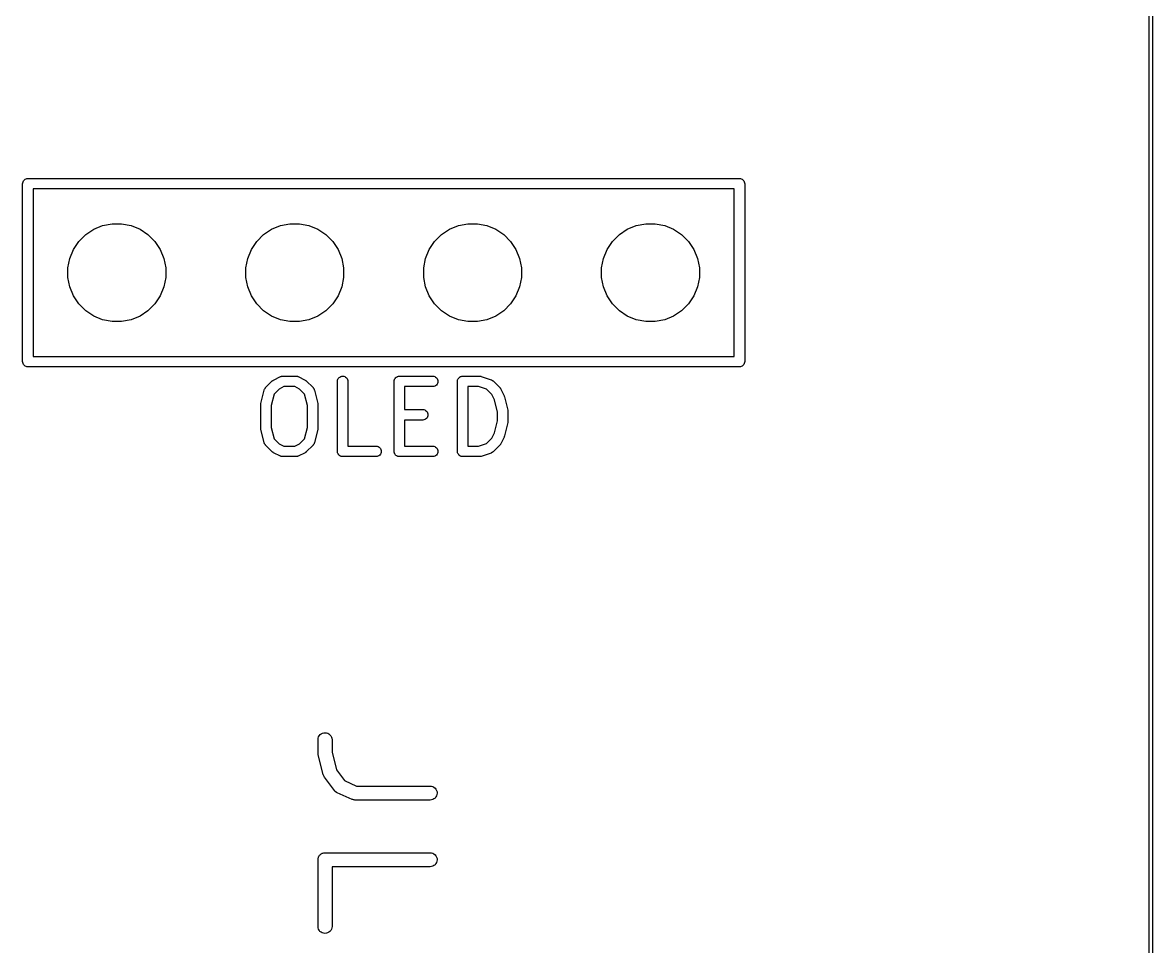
# Model space of a CAD drawing. Header units: millimetres. Extents: x 17 to 402, y -127 to -24.
# Drawn here: x 386.32 to 402.46, y -76.3 to -63.1 of the extents above; entities that cross this region are included whole.
import ezdxf

# ---------------------------------------------------------------- set-up
doc = ezdxf.new("R2010")
doc.units = ezdxf.units.MM
doc.header["$LTSCALE"] = 25.4
doc.layers.add('BLACK', color=7, linetype='CONTINUOUS')

msp = doc.modelspace()

# ---------------------------------------------------------------- linework, layer by layer
at = {"layer": 'BLACK', "linetype": 'Continuous'}
for p, q in [((402.407, -124.617), (402.407, -27.781)), ((402.455, -27.78), (402.455, -124.62)), ((386.344, -65.352), (386.357, -65.342)), ((386.357, -65.342), (386.37, -65.335)), ((386.37, -65.335), (386.382, -65.331)), ((386.382, -65.331), (386.395, -65.33)), ((386.395, -65.33), (386.397, -65.33)), ((386.397, -65.33), (386.4, -65.33)), ((386.4, -65.33), (396.555, -65.33)), ((396.555, -65.33), (396.558, -65.33)), ((396.558, -65.33), (396.56, -65.33)), ((396.56, -65.33), (396.573, -65.331)), ((396.573, -65.331), (396.585, -65.335)), ((396.585, -65.335), (396.598, -65.342)), ((396.598, -65.342), (396.611, -65.352)), ((386.321, -65.405), (386.324, -65.39)), ((386.321, -65.409), (386.321, -65.405)), ((386.321, -67.941), (386.321, -65.409)), ((386.324, -65.39), (386.329, -65.376)), ((386.329, -65.376), (386.334, -65.363)), ((386.334, -65.363), (386.344, -65.352)), ((386.474, -65.48), (386.474, -67.87)), ((396.481, -65.48), (386.474, -65.48)), ((396.481, -67.87), (396.481, -65.48)), ((396.611, -65.352), (396.621, -65.363)), ((396.621, -65.363), (396.626, -65.376)), ((396.626, -65.376), (396.631, -65.39)), ((396.631, -65.39), (396.634, -65.405)), ((396.634, -65.405), (396.634, -65.409)), ((396.634, -65.409), (396.634, -67.941)), ((387.464, -66.003), (387.599, -65.977)), ((387.599, -65.977), (387.736, -65.977)), ((387.736, -65.977), (387.871, -66.003)), ((390.004, -66.003), (390.139, -65.977)), ((390.139, -65.977), (390.276, -65.977)), ((390.276, -65.977), (390.411, -66.003)), ((392.544, -66.003), (392.679, -65.977)), ((392.679, -65.977), (392.816, -65.977)), ((392.816, -65.977), (392.951, -66.003)), ((395.084, -66.003), (395.219, -65.977)), ((395.219, -65.977), (395.356, -65.977)), ((395.356, -65.977), (395.491, -66.003)), ((387.124, -66.23), (387.223, -66.132)), ((387.223, -66.132), (387.337, -66.056)), ((387.337, -66.056), (387.464, -66.003)), ((387.871, -66.003), (387.998, -66.056)), ((387.998, -66.056), (388.112, -66.132)), ((388.112, -66.132), (388.211, -66.23)), ((389.664, -66.23), (389.763, -66.132)), ((389.763, -66.132), (389.877, -66.056)), ((389.877, -66.056), (390.004, -66.003)), ((390.411, -66.003), (390.538, -66.056)), ((390.538, -66.056), (390.652, -66.132)), ((390.652, -66.132), (390.751, -66.23)), ((392.204, -66.23), (392.303, -66.132)), ((392.303, -66.132), (392.417, -66.056)), ((392.417, -66.056), (392.544, -66.003)), ((392.951, -66.003), (393.078, -66.056)), ((393.078, -66.056), (393.192, -66.132)), ((393.192, -66.132), (393.291, -66.23)), ((394.744, -66.23), (394.843, -66.132)), ((394.843, -66.132), (394.957, -66.056)), ((394.957, -66.056), (395.084, -66.003)), ((395.491, -66.003), (395.618, -66.056)), ((395.618, -66.056), (395.732, -66.132)), ((395.732, -66.132), (395.831, -66.23)), ((387.048, -66.344), (387.124, -66.23)), ((388.211, -66.23), (388.287, -66.344)), ((389.588, -66.344), (389.664, -66.23)), ((390.751, -66.23), (390.827, -66.344)), ((392.128, -66.344), (392.204, -66.23)), ((393.291, -66.23), (393.367, -66.344)), ((394.668, -66.344), (394.744, -66.23)), ((395.831, -66.23), (395.907, -66.344)), ((386.969, -66.606), (386.997, -66.471)), ((386.997, -66.471), (387.048, -66.344)), ((388.287, -66.344), (388.338, -66.471)), ((388.338, -66.471), (388.366, -66.606)), ((389.509, -66.606), (389.537, -66.471)), ((389.537, -66.471), (389.588, -66.344)), ((390.827, -66.344), (390.878, -66.471)), ((390.878, -66.471), (390.906, -66.606)), ((392.049, -66.606), (392.077, -66.471)), ((392.077, -66.471), (392.128, -66.344)), ((393.367, -66.344), (393.418, -66.471)), ((393.418, -66.471), (393.446, -66.606)), ((394.589, -66.606), (394.617, -66.471)), ((394.617, -66.471), (394.668, -66.344)), ((395.907, -66.344), (395.958, -66.471)), ((395.958, -66.471), (395.986, -66.606)), ((386.969, -66.744), (386.969, -66.606)), ((388.366, -66.606), (388.366, -66.744)), ((389.509, -66.744), (389.509, -66.606)), ((390.906, -66.606), (390.906, -66.744)), ((392.049, -66.744), (392.049, -66.606)), ((393.446, -66.606), (393.446, -66.744)), ((394.589, -66.744), (394.589, -66.606)), ((395.986, -66.606), (395.986, -66.744)), ((386.997, -66.879), (386.969, -66.744)), ((388.366, -66.744), (388.338, -66.879)), ((389.537, -66.879), (389.509, -66.744)), ((390.906, -66.744), (390.878, -66.879)), ((392.077, -66.879), (392.049, -66.744)), ((393.446, -66.744), (393.418, -66.879)), ((394.617, -66.879), (394.589, -66.744)), ((395.986, -66.744), (395.958, -66.879)), ((387.048, -67.006), (386.997, -66.879)), ((388.338, -66.879), (388.287, -67.006)), ((389.588, -67.006), (389.537, -66.879)), ((390.878, -66.879), (390.827, -67.006)), ((392.128, -67.006), (392.077, -66.879)), ((393.418, -66.879), (393.367, -67.006)), ((394.668, -67.006), (394.617, -66.879)), ((395.958, -66.879), (395.907, -67.006)), ((387.124, -67.12), (387.048, -67.006)), ((388.287, -67.006), (388.211, -67.12)), ((389.664, -67.12), (389.588, -67.006)), ((390.827, -67.006), (390.751, -67.12)), ((392.204, -67.12), (392.128, -67.006)), ((393.367, -67.006), (393.291, -67.12)), ((394.744, -67.12), (394.668, -67.006)), ((395.907, -67.006), (395.831, -67.12)), ((387.223, -67.218), (387.124, -67.12)), ((387.337, -67.294), (387.223, -67.218)), ((388.112, -67.218), (387.998, -67.294)), ((388.211, -67.12), (388.112, -67.218)), ((389.763, -67.218), (389.664, -67.12)), ((389.877, -67.294), (389.763, -67.218)), ((390.652, -67.218), (390.538, -67.294)), ((390.751, -67.12), (390.652, -67.218)), ((392.303, -67.218), (392.204, -67.12)), ((392.417, -67.294), (392.303, -67.218)), ((393.192, -67.218), (393.078, -67.294)), ((393.291, -67.12), (393.192, -67.218)), ((394.843, -67.218), (394.744, -67.12)), ((394.957, -67.294), (394.843, -67.218)), ((395.732, -67.218), (395.618, -67.294)), ((395.831, -67.12), (395.732, -67.218)), ((387.464, -67.347), (387.337, -67.294)), ((387.599, -67.374), (387.464, -67.347)), ((387.736, -67.374), (387.599, -67.374)), ((387.871, -67.347), (387.736, -67.374)), ((387.998, -67.294), (387.871, -67.347)), ((390.004, -67.347), (389.877, -67.294)), ((390.139, -67.374), (390.004, -67.347)), ((390.276, -67.374), (390.139, -67.374)), ((390.411, -67.347), (390.276, -67.374)), ((390.538, -67.294), (390.411, -67.347)), ((392.544, -67.347), (392.417, -67.294)), ((392.679, -67.374), (392.544, -67.347)), ((392.816, -67.374), (392.679, -67.374)), ((392.951, -67.347), (392.816, -67.374)), ((393.078, -67.294), (392.951, -67.347)), ((395.084, -67.347), (394.957, -67.294)), ((395.219, -67.374), (395.084, -67.347)), ((395.356, -67.374), (395.219, -67.374)), ((395.491, -67.347), (395.356, -67.374)), ((395.618, -67.294), (395.491, -67.347)), ((386.474, -67.87), (396.481, -67.87)), ((386.321, -67.945), (386.321, -67.941)), ((386.324, -67.96), (386.321, -67.945)), ((386.329, -67.974), (386.324, -67.96)), ((386.334, -67.987), (386.329, -67.974)), ((386.344, -67.998), (386.334, -67.987)), ((386.357, -68.008), (386.344, -67.998)), ((386.37, -68.015), (386.357, -68.008)), ((386.382, -68.019), (386.37, -68.015)), ((386.397, -68.02), (386.382, -68.019)), ((386.4, -68.02), (386.397, -68.02)), ((396.555, -68.02), (386.4, -68.02)), ((396.558, -68.02), (396.555, -68.02)), ((396.56, -68.02), (396.558, -68.02)), ((396.573, -68.019), (396.56, -68.02)), ((396.585, -68.015), (396.573, -68.019)), ((396.598, -68.008), (396.585, -68.015)), ((396.611, -67.998), (396.598, -68.008)), ((396.621, -67.987), (396.611, -67.998)), ((396.626, -67.974), (396.621, -67.987)), ((396.631, -67.96), (396.626, -67.974)), ((396.634, -67.945), (396.631, -67.96)), ((396.634, -67.941), (396.634, -67.945)), ((389.791, -68.317), (389.887, -68.222)), ((389.887, -68.221), (389.89, -68.219)), ((389.887, -68.222), (389.887, -68.221)), ((389.89, -68.219), (389.895, -68.216)), ((389.895, -68.216), (389.898, -68.214)), ((389.898, -68.214), (389.9, -68.212)), ((389.9, -68.212), (389.903, -68.21)), ((389.903, -68.21), (389.905, -68.208)), ((389.905, -68.208), (390.002, -68.16)), ((390.002, -68.16), (390.004, -68.159)), ((390.002, -68.16), (390.002, -68.16)), ((390.004, -68.159), (390.007, -68.158)), ((390.007, -68.158), (390.012, -68.157)), ((390.012, -68.157), (390.017, -68.155)), ((390.017, -68.155), (390.02, -68.155)), ((390.02, -68.154), (390.025, -68.153)), ((390.02, -68.155), (390.02, -68.154)), ((390.025, -68.153), (390.03, -68.153)), ((390.03, -68.153), (390.032, -68.153)), ((390.032, -68.153), (390.035, -68.152)), ((390.035, -68.152), (390.225, -68.152)), ((390.225, -68.152), (390.228, -68.152)), ((390.228, -68.152), (390.228, -68.153)), ((390.228, -68.153), (390.23, -68.153)), ((390.23, -68.153), (390.235, -68.154)), ((390.235, -68.154), (390.241, -68.154)), ((390.241, -68.154), (390.243, -68.155)), ((390.243, -68.155), (390.246, -68.155)), ((390.246, -68.155), (390.251, -68.157)), ((390.251, -68.157), (390.256, -68.158)), ((390.256, -68.158), (390.258, -68.16)), ((390.258, -68.16), (390.258, -68.16)), ((390.258, -68.16), (390.355, -68.208)), ((390.355, -68.208), (390.355, -68.208)), ((390.355, -68.208), (390.36, -68.211)), ((390.36, -68.211), (390.362, -68.213)), ((390.362, -68.213), (390.365, -68.215)), ((390.365, -68.215), (390.368, -68.216)), ((390.368, -68.216), (390.37, -68.219)), ((390.37, -68.219), (390.373, -68.222)), ((390.373, -68.222), (390.469, -68.317)), ((390.817, -68.226), (390.82, -68.212)), ((390.817, -68.227), (390.817, -68.226)), ((390.817, -69.227), (390.817, -68.227)), ((390.82, -68.212), (390.822, -68.198)), ((390.822, -68.198), (390.83, -68.185)), ((390.83, -68.185), (390.84, -68.174)), ((390.84, -68.174), (390.85, -68.165)), ((390.85, -68.165), (390.865, -68.158)), ((390.865, -68.158), (390.878, -68.154)), ((390.878, -68.154), (390.893, -68.152)), ((390.893, -68.152), (390.909, -68.154)), ((390.909, -68.154), (390.921, -68.158)), ((390.921, -68.158), (390.934, -68.165)), ((390.934, -68.165), (390.947, -68.175)), ((390.947, -68.175), (390.954, -68.186)), ((390.954, -68.186), (390.962, -68.199)), ((390.962, -68.199), (390.967, -68.213)), ((390.967, -68.213), (390.967, -68.227)), ((390.967, -68.227), (390.967, -69.152)), ((391.627, -68.212), (391.63, -68.205)), ((391.627, -68.219), (391.627, -68.212)), ((391.627, -68.212), (391.627, -68.212)), ((391.627, -68.212), (391.627, -68.212)), ((391.627, -68.226), (391.627, -68.219)), ((391.627, -68.227), (391.627, -68.226)), ((391.627, -69.227), (391.627, -68.227)), ((391.627, -68.227), (391.627, -68.227)), ((391.627, -68.227), (391.627, -68.227)), ((391.627, -68.227), (391.627, -68.227)), ((391.63, -68.205), (391.632, -68.198)), ((391.632, -68.198), (391.638, -68.192)), ((391.632, -68.198), (391.632, -68.198)), ((391.632, -68.198), (391.632, -68.198)), ((391.638, -68.192), (391.64, -68.186)), ((391.64, -68.185), (391.645, -68.18)), ((391.64, -68.186), (391.64, -68.185)), ((391.64, -68.185), (391.64, -68.185)), ((391.645, -68.18), (391.648, -68.174)), ((391.648, -68.174), (391.65, -68.174)), ((391.65, -68.174), (391.655, -68.169)), ((391.65, -68.174), (391.65, -68.174)), ((391.655, -68.169), (391.66, -68.165)), ((391.66, -68.165), (391.668, -68.161)), ((391.66, -68.165), (391.66, -68.165)), ((391.66, -68.165), (391.66, -68.165)), ((391.668, -68.161), (391.673, -68.158)), ((391.673, -68.158), (391.681, -68.156)), ((391.673, -68.158), (391.673, -68.158)), ((391.673, -68.158), (391.673, -68.158)), ((391.681, -68.156), (391.688, -68.154)), ((391.688, -68.154), (391.696, -68.153)), ((391.688, -68.154), (391.688, -68.154)), ((391.688, -68.154), (391.688, -68.154)), ((391.696, -68.153), (391.701, -68.152)), ((391.701, -68.152), (392.179, -68.152)), ((392.179, -68.152), (392.194, -68.154)), ((392.179, -68.152), (392.179, -68.152)), ((392.194, -68.154), (392.206, -68.158)), ((392.206, -68.158), (392.219, -68.165)), ((392.219, -68.165), (392.232, -68.175)), ((392.232, -68.175), (392.24, -68.186)), ((392.24, -68.186), (392.247, -68.199)), ((392.247, -68.199), (392.252, -68.213)), ((392.252, -68.242), (392.247, -68.256)), ((392.252, -68.213), (392.252, -68.228)), ((392.252, -68.228), (392.252, -68.242)), ((392.532, -68.219), (392.534, -68.212)), ((392.532, -68.226), (392.532, -68.219)), ((392.532, -68.227), (392.532, -68.226)), ((392.532, -69.227), (392.532, -68.227)), ((392.532, -68.227), (392.532, -68.227)), ((392.532, -68.227), (392.532, -68.227)), ((392.532, -68.227), (392.532, -68.227)), ((392.534, -68.205), (392.537, -68.198)), ((392.534, -68.212), (392.534, -68.205)), ((392.534, -68.212), (392.534, -68.212)), ((392.534, -68.212), (392.534, -68.212)), ((392.537, -68.198), (392.542, -68.192)), ((392.537, -68.198), (392.537, -68.198)), ((392.537, -68.198), (392.537, -68.198)), ((392.542, -68.192), (392.544, -68.186)), ((392.544, -68.185), (392.549, -68.18)), ((392.544, -68.186), (392.544, -68.185)), ((392.544, -68.185), (392.544, -68.185)), ((392.549, -68.18), (392.554, -68.174)), ((392.554, -68.174), (392.56, -68.169)), ((392.554, -68.174), (392.554, -68.174)), ((392.554, -68.174), (392.554, -68.174)), ((392.56, -68.169), (392.565, -68.165)), ((392.565, -68.165), (392.572, -68.161)), ((392.565, -68.165), (392.565, -68.165)), ((392.565, -68.165), (392.565, -68.165)), ((392.572, -68.161), (392.577, -68.158)), ((392.577, -68.158), (392.585, -68.156)), ((392.577, -68.158), (392.577, -68.158)), ((392.577, -68.158), (392.577, -68.158)), ((392.585, -68.156), (392.593, -68.154)), ((392.593, -68.154), (392.6, -68.153)), ((392.593, -68.154), (392.593, -68.154)), ((392.593, -68.154), (392.593, -68.154)), ((392.6, -68.153), (392.608, -68.152)), ((392.608, -68.152), (392.844, -68.152)), ((392.844, -68.152), (392.847, -68.152)), ((392.847, -68.152), (392.849, -68.153)), ((392.849, -68.153), (392.854, -68.153)), ((392.854, -68.153), (392.857, -68.154)), ((392.857, -68.154), (392.859, -68.154)), ((392.859, -68.154), (392.864, -68.155)), ((392.864, -68.155), (392.869, -68.156)), ((392.869, -68.156), (393.012, -68.204)), ((393.012, -68.204), (393.012, -68.204)), ((393.012, -68.204), (393.014, -68.205)), ((393.014, -68.205), (393.017, -68.206)), ((393.017, -68.206), (393.022, -68.208)), ((393.022, -68.208), (393.024, -68.21)), ((393.024, -68.21), (393.027, -68.212)), ((393.027, -68.212), (393.029, -68.213)), ((393.029, -68.213), (393.032, -68.216)), ((393.032, -68.216), (393.037, -68.219)), ((393.037, -68.219), (393.04, -68.221)), ((393.04, -68.221), (393.04, -68.222)), ((393.04, -68.222), (393.136, -68.317)), ((389.725, -68.542), (389.771, -68.352)), ((389.771, -68.352), (389.773, -68.351)), ((389.773, -68.346), (389.776, -68.341)), ((389.773, -68.351), (389.773, -68.346)), ((389.776, -68.339), (389.778, -68.337)), ((389.776, -68.341), (389.776, -68.339)), ((389.778, -68.337), (389.781, -68.333)), ((389.781, -68.333), (389.783, -68.329)), ((389.783, -68.327), (389.786, -68.325)), ((389.783, -68.329), (389.783, -68.327)), ((389.786, -68.325), (389.788, -68.321)), ((389.788, -68.321), (389.791, -68.317)), ((389.984, -68.337), (389.913, -68.409)), ((390.053, -68.302), (389.984, -68.337)), ((390.207, -68.302), (390.053, -68.302)), ((390.276, -68.337), (390.207, -68.302)), ((390.347, -68.409), (390.276, -68.337)), ((390.469, -68.317), (390.469, -68.318)), ((390.469, -68.318), (390.474, -68.322)), ((390.474, -68.322), (390.477, -68.326)), ((390.477, -68.326), (390.477, -68.328)), ((390.477, -68.328), (390.479, -68.329)), ((390.479, -68.329), (390.482, -68.334)), ((390.482, -68.334), (390.484, -68.338)), ((390.484, -68.338), (390.484, -68.34)), ((390.484, -68.34), (390.487, -68.343)), ((390.487, -68.343), (390.487, -68.347)), ((390.487, -68.347), (390.489, -68.352)), ((390.489, -68.352), (390.538, -68.542)), ((392.179, -68.302), (391.777, -68.302)), ((391.777, -68.302), (391.777, -68.629)), ((392.194, -68.301), (392.179, -68.302)), ((392.206, -68.297), (392.194, -68.301)), ((392.219, -68.29), (392.206, -68.297)), ((392.232, -68.281), (392.219, -68.29)), ((392.24, -68.269), (392.232, -68.281)), ((392.247, -68.256), (392.24, -68.269)), ((392.681, -68.302), (392.681, -69.152)), ((392.831, -68.302), (392.681, -68.302)), ((392.948, -68.34), (392.831, -68.302)), ((393.022, -68.415), (392.948, -68.34)), ((393.136, -68.317), (393.136, -68.318)), ((393.136, -68.318), (393.139, -68.321)), ((393.139, -68.321), (393.141, -68.324)), ((393.141, -68.324), (393.144, -68.327)), ((393.144, -68.327), (393.146, -68.329)), ((393.146, -68.329), (393.149, -68.333)), ((393.149, -68.333), (393.149, -68.337)), ((393.149, -68.337), (393.197, -68.432)), ((389.722, -68.551), (389.725, -68.545)), ((389.722, -68.557), (389.722, -68.551)), ((389.722, -68.558), (389.722, -68.557)), ((389.722, -68.56), (389.722, -68.558)), ((389.722, -68.561), (389.722, -68.56)), ((389.722, -68.894), (389.722, -68.561)), ((389.725, -68.544), (389.725, -68.542)), ((389.725, -68.545), (389.725, -68.544)), ((389.913, -68.409), (389.872, -68.57)), ((390.388, -68.57), (390.347, -68.409)), ((390.538, -68.542), (390.538, -68.543)), ((390.538, -68.543), (390.538, -68.545)), ((390.538, -68.545), (390.538, -68.546)), ((390.538, -68.546), (390.538, -68.552)), ((390.538, -68.552), (390.538, -68.558)), ((390.538, -68.558), (390.538, -68.559)), ((390.538, -68.559), (390.538, -68.561)), ((390.538, -68.561), (390.538, -68.894)), ((393.06, -68.492), (393.022, -68.415)), ((393.103, -68.665), (393.06, -68.492)), ((393.197, -68.432), (393.197, -68.433)), ((393.197, -68.433), (393.197, -68.433)), ((393.197, -68.433), (393.197, -68.433)), ((393.197, -68.433), (393.2, -68.44)), ((393.2, -68.44), (393.202, -68.447)), ((393.202, -68.447), (393.202, -68.447)), ((393.202, -68.447), (393.202, -68.447)), ((393.202, -68.447), (393.25, -68.638)), ((389.872, -68.57), (389.872, -68.885)), ((390.388, -68.885), (390.388, -68.57)), ((391.777, -68.629), (392.036, -68.629)), ((392.036, -68.629), (392.036, -68.629)), ((392.036, -68.629), (392.052, -68.63)), ((392.052, -68.63), (392.064, -68.635)), ((392.064, -68.635), (392.077, -68.642)), ((392.077, -68.642), (392.09, -68.651)), ((392.09, -68.651), (392.097, -68.663)), ((392.097, -68.663), (392.105, -68.676)), ((392.105, -68.676), (392.11, -68.689)), ((392.107, -68.719), (392.105, -68.733)), ((392.11, -68.704), (392.107, -68.719)), ((392.11, -68.689), (392.11, -68.704)), ((393.103, -68.79), (393.103, -68.665)), ((393.25, -68.638), (393.25, -68.639)), ((393.25, -68.639), (393.25, -68.64)), ((393.25, -68.64), (393.25, -68.641)), ((393.25, -68.641), (393.253, -68.647)), ((393.253, -68.647), (393.253, -68.653)), ((393.253, -68.653), (393.253, -68.655)), ((393.253, -68.655), (393.253, -68.656)), ((393.253, -68.656), (393.253, -68.799)), ((389.872, -68.885), (389.913, -69.046)), ((390.347, -69.046), (390.388, -68.885)), ((392.036, -68.779), (391.777, -68.779)), ((391.777, -68.779), (391.777, -69.152)), ((392.049, -68.777), (392.036, -68.779)), ((392.064, -68.773), (392.049, -68.777)), ((392.077, -68.766), (392.064, -68.773)), ((392.087, -68.757), (392.077, -68.766)), ((392.097, -68.746), (392.087, -68.757)), ((392.105, -68.733), (392.097, -68.746)), ((393.06, -68.963), (393.103, -68.79)), ((393.25, -68.817), (393.202, -69.007)), ((393.253, -68.808), (393.25, -68.814)), ((393.25, -68.814), (393.25, -68.816)), ((393.25, -68.816), (393.25, -68.817)), ((393.253, -68.799), (393.253, -68.8)), ((393.253, -68.8), (393.253, -68.801)), ((393.253, -68.801), (393.253, -68.803)), ((393.253, -68.803), (393.253, -68.808)), ((389.722, -68.895), (389.722, -68.894)), ((389.722, -68.897), (389.722, -68.895)), ((389.722, -68.903), (389.722, -68.897)), ((389.722, -68.909), (389.722, -68.903)), ((389.725, -68.91), (389.722, -68.909)), ((389.725, -68.911), (389.725, -68.91)), ((389.725, -68.912), (389.725, -68.911)), ((389.771, -69.103), (389.725, -68.912)), ((389.913, -69.046), (389.984, -69.118)), ((390.276, -69.118), (390.347, -69.046)), ((390.538, -68.912), (390.489, -69.103)), ((390.538, -68.894), (390.538, -68.895)), ((390.538, -68.895), (390.538, -68.896)), ((390.538, -68.896), (390.538, -68.898)), ((390.538, -68.898), (390.538, -68.904)), ((390.538, -68.904), (390.538, -68.91)), ((390.538, -68.91), (390.538, -68.911)), ((390.538, -68.911), (390.538, -68.912)), ((392.948, -69.114), (393.022, -69.04)), ((393.022, -69.04), (393.06, -68.963)), ((393.197, -69.023), (393.149, -69.118)), ((393.2, -69.016), (393.197, -69.022)), ((393.197, -69.022), (393.197, -69.022)), ((393.197, -69.022), (393.197, -69.023)), ((393.202, -69.009), (393.2, -69.016)), ((393.202, -69.007), (393.202, -69.008)), ((393.202, -69.008), (393.202, -69.009)), ((393.202, -69.009), (393.202, -69.009)), ((389.773, -69.108), (389.771, -69.103)), ((389.776, -69.112), (389.773, -69.108)), ((389.776, -69.114), (389.776, -69.112)), ((389.776, -69.116), (389.776, -69.114)), ((389.778, -69.121), (389.776, -69.116)), ((389.781, -69.125), (389.778, -69.121)), ((389.783, -69.127), (389.781, -69.125)), ((389.783, -69.129), (389.783, -69.127)), ((389.788, -69.133), (389.783, -69.129)), ((389.791, -69.137), (389.788, -69.133)), ((389.791, -69.138), (389.791, -69.137)), ((389.887, -69.233), (389.791, -69.138)), ((389.984, -69.118), (390.053, -69.152)), ((390.053, -69.152), (390.207, -69.152)), ((390.207, -69.152), (390.276, -69.118)), ((390.469, -69.138), (390.373, -69.233)), ((390.472, -69.134), (390.469, -69.138)), ((390.477, -69.13), (390.472, -69.134)), ((390.479, -69.126), (390.477, -69.128)), ((390.477, -69.128), (390.477, -69.13)), ((390.482, -69.122), (390.479, -69.126)), ((390.484, -69.117), (390.482, -69.122)), ((390.487, -69.109), (390.484, -69.113)), ((390.484, -69.113), (390.484, -69.115)), ((390.484, -69.115), (390.484, -69.117)), ((390.489, -69.104), (390.487, -69.109)), ((390.489, -69.103), (390.489, -69.104)), ((390.967, -69.152), (391.368, -69.152)), ((391.368, -69.152), (391.368, -69.152)), ((391.368, -69.152), (391.384, -69.154)), ((391.384, -69.154), (391.399, -69.158)), ((391.399, -69.158), (391.411, -69.165)), ((391.411, -69.165), (391.422, -69.175)), ((391.422, -69.175), (391.432, -69.186)), ((391.432, -69.186), (391.437, -69.199)), ((391.437, -69.199), (391.442, -69.213)), ((391.442, -69.213), (391.444, -69.228)), ((391.777, -69.152), (392.179, -69.152)), ((392.179, -69.152), (392.179, -69.152)), ((392.179, -69.152), (392.194, -69.154)), ((392.194, -69.154), (392.206, -69.158)), ((392.206, -69.158), (392.219, -69.165)), ((392.219, -69.165), (392.232, -69.175)), ((392.232, -69.175), (392.24, -69.186)), ((392.24, -69.186), (392.247, -69.199)), ((392.247, -69.199), (392.252, -69.213)), ((392.252, -69.213), (392.252, -69.228)), ((392.681, -69.152), (392.831, -69.152)), ((392.831, -69.152), (392.948, -69.114)), ((393.136, -69.138), (393.04, -69.233)), ((393.139, -69.134), (393.136, -69.138)), ((393.141, -69.131), (393.139, -69.134)), ((393.144, -69.129), (393.141, -69.131)), ((393.146, -69.126), (393.144, -69.129)), ((393.149, -69.119), (393.146, -69.123)), ((393.146, -69.123), (393.146, -69.126)), ((393.149, -69.118), (393.149, -69.119)), ((389.89, -69.236), (389.887, -69.233)), ((389.893, -69.238), (389.89, -69.236)), ((389.895, -69.24), (389.893, -69.238)), ((389.898, -69.242), (389.895, -69.24)), ((389.903, -69.244), (389.898, -69.242)), ((389.905, -69.246), (389.903, -69.244)), ((389.905, -69.247), (389.905, -69.246)), ((390.002, -69.295), (389.905, -69.247)), ((390.004, -69.295), (390.002, -69.295)), ((390.007, -69.296), (390.004, -69.295)), ((390.009, -69.298), (390.007, -69.296)), ((390.014, -69.3), (390.009, -69.298)), ((390.017, -69.3), (390.014, -69.3)), ((390.02, -69.301), (390.017, -69.3)), ((390.025, -69.301), (390.02, -69.301)), ((390.03, -69.302), (390.025, -69.301)), ((390.032, -69.302), (390.03, -69.302)), ((390.035, -69.302), (390.032, -69.302)), ((390.225, -69.302), (390.035, -69.302)), ((390.035, -69.302), (390.035, -69.302)), ((390.228, -69.302), (390.225, -69.302)), ((390.23, -69.302), (390.228, -69.302)), ((390.235, -69.301), (390.23, -69.302)), ((390.241, -69.301), (390.235, -69.301)), ((390.243, -69.3), (390.241, -69.301)), ((390.246, -69.3), (390.243, -69.3)), ((390.248, -69.298), (390.246, -69.3)), ((390.253, -69.297), (390.248, -69.298)), ((390.256, -69.296), (390.253, -69.297)), ((390.258, -69.295), (390.256, -69.296)), ((390.355, -69.247), (390.258, -69.295)), ((390.258, -69.295), (390.258, -69.295)), ((390.357, -69.245), (390.355, -69.247)), ((390.362, -69.243), (390.357, -69.245)), ((390.365, -69.241), (390.362, -69.243)), ((390.368, -69.239), (390.365, -69.241)), ((390.37, -69.236), (390.368, -69.239)), ((390.373, -69.234), (390.37, -69.236)), ((390.373, -69.233), (390.373, -69.234)), ((390.817, -69.234), (390.817, -69.227)), ((390.82, -69.241), (390.817, -69.234)), ((390.82, -69.242), (390.82, -69.241)), ((390.82, -69.249), (390.82, -69.242)), ((390.82, -69.242), (390.82, -69.242)), ((390.822, -69.255), (390.82, -69.249)), ((390.822, -69.256), (390.822, -69.255)), ((390.827, -69.262), (390.822, -69.256)), ((390.822, -69.256), (390.822, -69.256)), ((390.83, -69.268), (390.827, -69.262)), ((390.83, -69.269), (390.83, -69.268)), ((390.835, -69.274), (390.83, -69.269)), ((390.83, -69.269), (390.83, -69.269)), ((390.837, -69.28), (390.835, -69.274)), ((390.84, -69.28), (390.837, -69.28)), ((390.845, -69.285), (390.84, -69.28)), ((390.84, -69.28), (390.84, -69.28)), ((390.85, -69.289), (390.845, -69.285)), ((390.85, -69.29), (390.85, -69.289)), ((390.85, -69.289), (390.85, -69.289)), ((390.858, -69.293), (390.85, -69.29)), ((390.863, -69.296), (390.858, -69.293)), ((390.863, -69.297), (390.863, -69.296)), ((390.863, -69.296), (390.863, -69.296)), ((390.87, -69.299), (390.863, -69.297)), ((390.876, -69.301), (390.87, -69.299)), ((390.878, -69.301), (390.876, -69.301)), ((390.883, -69.302), (390.878, -69.301)), ((390.878, -69.301), (390.878, -69.301)), ((390.891, -69.302), (390.883, -69.302)), ((390.893, -69.302), (390.891, -69.302)), ((390.891, -69.302), (390.891, -69.302)), ((390.891, -69.302), (390.891, -69.302)), ((390.891, -69.302), (390.891, -69.302)), ((391.368, -69.302), (390.893, -69.302)), ((391.384, -69.301), (391.368, -69.302)), ((391.396, -69.297), (391.384, -69.301)), ((391.409, -69.29), (391.396, -69.297)), ((391.422, -69.281), (391.409, -69.29)), ((391.432, -69.269), (391.422, -69.281)), ((391.437, -69.256), (391.432, -69.269)), ((391.442, -69.242), (391.437, -69.256)), ((391.444, -69.228), (391.442, -69.242)), ((391.627, -69.234), (391.627, -69.227)), ((391.627, -69.241), (391.627, -69.234)), ((391.627, -69.242), (391.627, -69.241)), ((391.63, -69.249), (391.627, -69.242)), ((391.627, -69.242), (391.627, -69.242)), ((391.632, -69.255), (391.63, -69.249)), ((391.632, -69.256), (391.632, -69.255)), ((391.635, -69.262), (391.632, -69.256)), ((391.632, -69.256), (391.632, -69.256)), ((391.64, -69.268), (391.635, -69.262)), ((391.64, -69.269), (391.64, -69.268)), ((391.643, -69.274), (391.64, -69.269)), ((391.64, -69.269), (391.64, -69.269)), ((391.648, -69.28), (391.643, -69.274)), ((391.653, -69.285), (391.648, -69.28)), ((391.648, -69.28), (391.648, -69.28)), ((391.648, -69.28), (391.648, -69.28)), ((391.66, -69.289), (391.653, -69.285)), ((391.66, -69.29), (391.66, -69.289)), ((391.66, -69.289), (391.66, -69.289)), ((391.665, -69.293), (391.66, -69.29)), ((391.673, -69.296), (391.665, -69.293)), ((391.673, -69.297), (391.673, -69.296)), ((391.673, -69.296), (391.673, -69.296)), ((391.681, -69.299), (391.673, -69.297)), ((391.686, -69.301), (391.681, -69.299)), ((391.693, -69.302), (391.686, -69.301)), ((391.686, -69.301), (391.686, -69.301)), ((391.686, -69.301), (391.686, -69.301)), ((391.701, -69.302), (391.693, -69.302)), ((392.179, -69.302), (391.701, -69.302)), ((391.701, -69.302), (391.701, -69.302)), ((391.701, -69.302), (391.701, -69.302)), ((391.701, -69.302), (391.701, -69.302)), ((391.701, -69.302), (391.701, -69.302)), ((392.194, -69.301), (392.179, -69.302)), ((392.206, -69.297), (392.194, -69.301)), ((392.219, -69.29), (392.206, -69.297)), ((392.232, -69.281), (392.219, -69.29)), ((392.24, -69.269), (392.232, -69.281)), ((392.247, -69.256), (392.24, -69.269)), ((392.252, -69.242), (392.247, -69.256)), ((392.252, -69.228), (392.252, -69.242)), ((392.532, -69.234), (392.532, -69.227)), ((392.534, -69.241), (392.532, -69.234)), ((392.534, -69.242), (392.534, -69.241)), ((392.534, -69.249), (392.534, -69.242)), ((392.534, -69.242), (392.534, -69.242)), ((392.537, -69.255), (392.534, -69.249)), ((392.537, -69.256), (392.537, -69.255)), ((392.542, -69.262), (392.537, -69.256)), ((392.537, -69.256), (392.537, -69.256)), ((392.544, -69.268), (392.542, -69.262)), ((392.544, -69.269), (392.544, -69.268)), ((392.549, -69.274), (392.544, -69.269)), ((392.544, -69.269), (392.544, -69.269)), ((392.552, -69.28), (392.549, -69.274)), ((392.554, -69.28), (392.552, -69.28)), ((392.552, -69.28), (392.552, -69.28)), ((392.56, -69.285), (392.554, -69.28)), ((392.565, -69.289), (392.56, -69.285)), ((392.565, -69.29), (392.565, -69.289)), ((392.565, -69.289), (392.565, -69.289)), ((392.57, -69.293), (392.565, -69.29)), ((392.577, -69.296), (392.57, -69.293)), ((392.577, -69.297), (392.577, -69.296)), ((392.577, -69.296), (392.577, -69.296)), ((392.585, -69.299), (392.577, -69.297)), ((392.59, -69.301), (392.585, -69.299)), ((392.593, -69.301), (392.59, -69.301)), ((392.59, -69.301), (392.59, -69.301)), ((392.598, -69.302), (392.593, -69.301)), ((392.605, -69.302), (392.598, -69.302)), ((392.608, -69.302), (392.605, -69.302)), ((392.605, -69.302), (392.605, -69.302)), ((392.605, -69.302), (392.605, -69.302)), ((392.605, -69.302), (392.605, -69.302)), ((392.844, -69.302), (392.608, -69.302)), ((392.849, -69.302), (392.844, -69.302)), ((392.854, -69.302), (392.849, -69.302)), ((392.857, -69.301), (392.854, -69.302)), ((392.859, -69.301), (392.857, -69.301)), ((392.864, -69.3), (392.859, -69.301)), ((392.867, -69.299), (392.864, -69.3)), ((392.869, -69.299), (392.867, -69.299)), ((393.012, -69.251), (392.869, -69.299)), ((393.014, -69.25), (393.012, -69.251)), ((393.019, -69.247), (393.014, -69.249)), ((393.014, -69.249), (393.014, -69.25)), ((393.024, -69.245), (393.019, -69.247)), ((393.027, -69.244), (393.024, -69.245)), ((393.029, -69.243), (393.027, -69.244)), ((393.032, -69.239), (393.029, -69.243)), ((393.037, -69.237), (393.032, -69.239)), ((393.04, -69.234), (393.037, -69.235)), ((393.037, -69.235), (393.037, -69.237)), ((393.04, -69.233), (393.04, -69.234)), ((390.604, -73.251), (390.622, -73.245)), ((390.622, -73.245), (390.642, -73.244)), ((390.642, -73.244), (390.66, -73.246)), ((390.66, -73.246), (390.68, -73.252)), ((390.54, -73.342), (390.543, -73.323)), ((390.54, -73.344), (390.54, -73.342)), ((390.54, -73.534), (390.54, -73.344)), ((390.543, -73.323), (390.548, -73.304)), ((390.548, -73.304), (390.558, -73.287)), ((390.558, -73.287), (390.571, -73.272)), ((390.571, -73.272), (390.586, -73.26)), ((390.586, -73.26), (390.604, -73.251)), ((390.68, -73.252), (390.695, -73.261)), ((390.695, -73.261), (390.71, -73.273)), ((390.71, -73.273), (390.723, -73.288)), ((390.723, -73.288), (390.733, -73.306)), ((390.733, -73.306), (390.738, -73.324)), ((390.738, -73.324), (390.741, -73.344)), ((390.741, -73.344), (390.741, -73.522)), ((390.54, -73.536), (390.54, -73.534)), ((390.54, -73.538), (390.54, -73.536)), ((390.54, -73.546), (390.54, -73.538)), ((390.543, -73.554), (390.54, -73.546)), ((390.543, -73.555), (390.543, -73.554)), ((390.543, -73.557), (390.543, -73.555)), ((390.543, -73.558), (390.543, -73.557)), ((390.614, -73.844), (390.543, -73.558)), ((390.741, -73.522), (390.804, -73.776)), ((390.619, -73.853), (390.614, -73.844)), ((390.622, -73.862), (390.619, -73.853)), ((390.622, -73.863), (390.622, -73.862)), ((390.622, -73.862), (390.622, -73.862)), ((390.627, -73.871), (390.622, -73.863)), ((390.632, -73.879), (390.627, -73.871)), ((390.632, -73.88), (390.632, -73.879)), ((390.632, -73.879), (390.632, -73.879)), ((390.632, -73.879), (390.632, -73.879)), ((390.632, -73.879), (390.632, -73.879)), ((390.774, -74.07), (390.632, -73.88)), ((390.804, -73.776), (390.919, -73.929)), ((390.919, -73.929), (391.089, -74.006)), ((391.089, -74.006), (392.14, -74.006)), ((392.14, -74.006), (392.14, -74.006)), ((392.14, -74.006), (392.161, -74.008)), ((392.161, -74.008), (392.179, -74.014)), ((392.179, -74.014), (392.196, -74.023)), ((392.196, -74.023), (392.212, -74.036)), ((392.212, -74.036), (392.224, -74.051)), ((392.224, -74.051), (392.232, -74.068)), ((390.779, -74.074), (390.774, -74.07)), ((390.782, -74.078), (390.779, -74.074)), ((390.784, -74.081), (390.782, -74.078)), ((390.787, -74.085), (390.784, -74.081)), ((390.792, -74.088), (390.787, -74.085)), ((390.797, -74.091), (390.792, -74.088)), ((390.799, -74.094), (390.797, -74.091)), ((390.804, -74.096), (390.799, -74.094)), ((390.807, -74.099), (390.804, -74.096)), ((390.812, -74.101), (390.807, -74.099)), ((390.815, -74.102), (390.812, -74.101)), ((391.028, -74.197), (390.815, -74.102)), ((391.03, -74.197), (391.028, -74.197)), ((391.028, -74.197), (391.028, -74.197)), ((391.038, -74.2), (391.03, -74.197)), ((391.046, -74.203), (391.038, -74.2)), ((391.048, -74.203), (391.046, -74.203)), ((391.048, -74.204), (391.048, -74.203)), ((391.056, -74.205), (391.048, -74.204)), ((391.066, -74.206), (391.056, -74.205)), ((391.069, -74.206), (391.066, -74.206)), ((391.066, -74.206), (391.066, -74.206)), ((392.14, -74.206), (391.069, -74.206)), ((391.069, -74.206), (391.069, -74.206)), ((392.161, -74.204), (392.14, -74.206)), ((392.179, -74.198), (392.161, -74.204)), ((392.196, -74.189), (392.179, -74.198)), ((392.212, -74.177), (392.196, -74.189)), ((392.224, -74.162), (392.212, -74.177)), ((392.232, -74.144), (392.224, -74.162)), ((392.232, -74.068), (392.24, -74.087)), ((392.237, -74.126), (392.232, -74.144)), ((392.24, -74.106), (392.237, -74.126)), ((392.24, -74.087), (392.24, -74.106)), ((390.545, -75.028), (390.548, -75.019)), ((390.548, -75.019), (390.553, -75.01)), ((390.548, -75.019), (390.548, -75.019)), ((390.548, -75.019), (390.548, -75.019)), ((390.553, -75.01), (390.558, -75.002)), ((390.558, -75.002), (390.563, -74.994)), ((390.558, -75.002), (390.558, -75.002)), ((390.558, -75.002), (390.558, -75.002)), ((390.563, -74.994), (390.571, -74.987)), ((390.571, -74.987), (390.578, -74.981)), ((390.571, -74.987), (390.571, -74.987)), ((390.571, -74.987), (390.571, -74.987)), ((390.578, -74.981), (390.586, -74.975)), ((390.586, -74.974), (390.594, -74.97)), ((390.586, -74.975), (390.586, -74.974)), ((390.586, -74.975), (390.586, -74.975)), ((390.594, -74.97), (390.601, -74.966)), ((390.601, -74.966), (390.604, -74.965)), ((390.601, -74.966), (390.601, -74.966)), ((390.604, -74.965), (390.611, -74.963)), ((390.611, -74.963), (390.622, -74.96)), ((390.622, -74.96), (390.632, -74.959)), ((390.622, -74.96), (390.622, -74.96)), ((390.622, -74.96), (390.622, -74.96)), ((390.632, -74.959), (390.639, -74.958)), ((390.639, -74.958), (392.14, -74.958)), ((392.14, -74.958), (392.161, -74.96)), ((392.14, -74.958), (392.14, -74.958)), ((392.161, -74.96), (392.179, -74.966)), ((392.179, -74.966), (392.196, -74.975)), ((392.196, -74.975), (392.212, -74.988)), ((392.212, -74.988), (392.224, -75.003)), ((392.224, -75.003), (392.232, -75.021)), ((392.232, -75.021), (392.24, -75.039)), ((390.54, -75.047), (390.543, -75.038)), ((390.54, -75.057), (390.54, -75.047)), ((390.54, -75.058), (390.54, -75.057)), ((390.54, -75.057), (390.54, -75.057)), ((390.54, -75.057), (390.54, -75.057)), ((390.54, -75.057), (390.54, -75.057)), ((390.54, -76.011), (390.54, -75.058)), ((390.543, -75.037), (390.545, -75.028)), ((390.543, -75.038), (390.543, -75.037)), ((390.543, -75.038), (390.543, -75.038)), ((392.14, -75.158), (390.741, -75.158)), ((390.741, -75.158), (390.741, -76.011)), ((392.161, -75.156), (392.14, -75.158)), ((392.179, -75.15), (392.161, -75.156)), ((392.196, -75.141), (392.179, -75.15)), ((392.212, -75.129), (392.196, -75.141)), ((392.224, -75.114), (392.212, -75.129)), ((392.232, -75.097), (392.224, -75.114)), ((392.237, -75.078), (392.232, -75.097)), ((392.24, -75.059), (392.237, -75.078)), ((392.24, -75.039), (392.24, -75.059)), ((390.543, -76.03), (390.54, -76.011)), ((390.548, -76.049), (390.543, -76.03)), ((390.558, -76.066), (390.548, -76.049)), ((390.568, -76.081), (390.558, -76.066)), ((390.583, -76.093), (390.568, -76.081)), ((390.601, -76.103), (390.583, -76.093)), ((390.619, -76.108), (390.601, -76.103)), ((390.639, -76.11), (390.619, -76.108)), ((390.66, -76.109), (390.639, -76.11)), ((390.677, -76.103), (390.66, -76.109)), ((390.695, -76.094), (390.677, -76.103)), ((390.71, -76.082), (390.695, -76.094)), ((390.723, -76.067), (390.71, -76.082)), ((390.733, -76.05), (390.723, -76.067)), ((390.738, -76.031), (390.733, -76.05)), ((390.741, -76.012), (390.738, -76.031)), ((390.741, -76.011), (390.741, -76.012))]:
    msp.add_line(p, q, dxfattribs=at)

doc.saveas('drawing.dxf')
